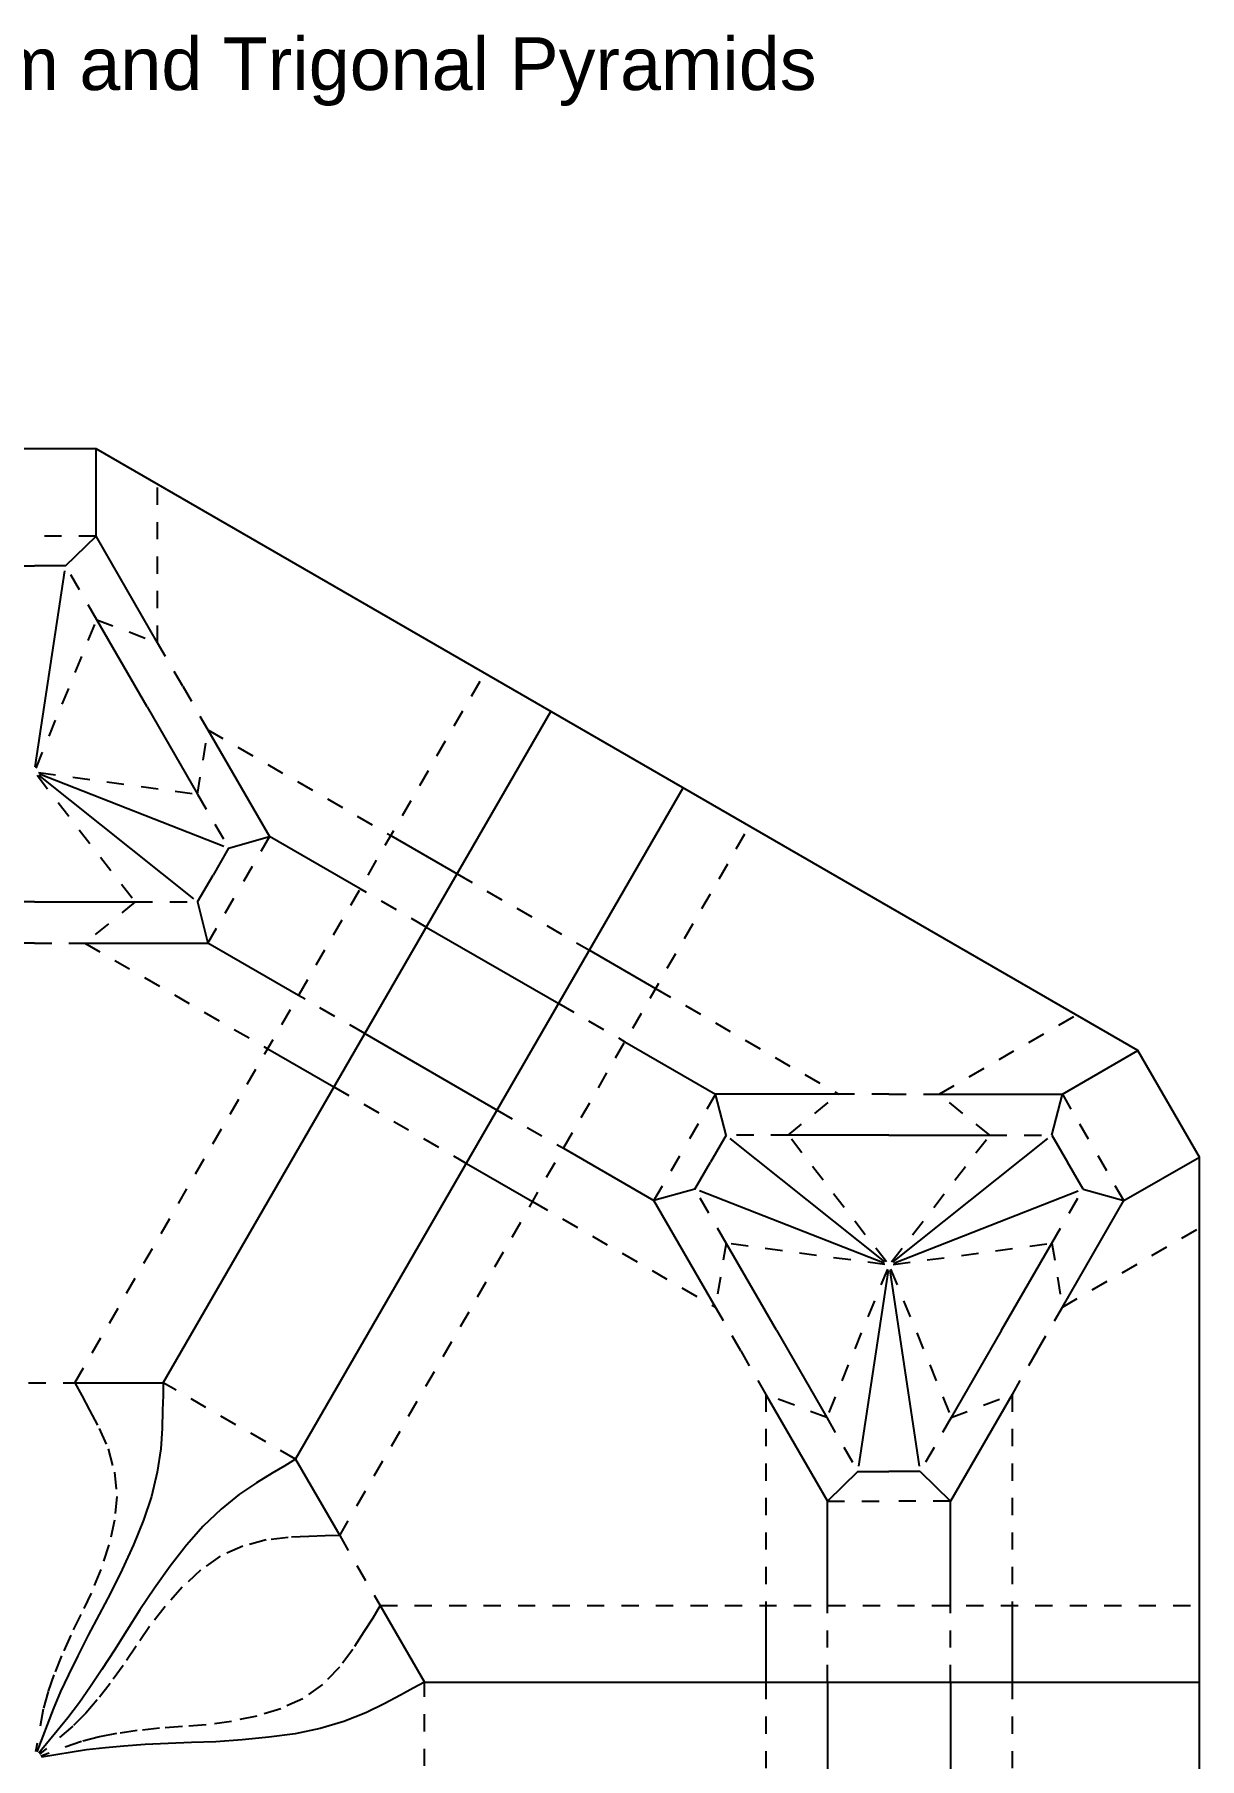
# Model space of a CAD drawing. Extents: x 11 to 201, y -288 to -9.
# Drawn here: x 106 to 201.4, y -150.1 to -9 of the extents above; entities that cross this region are included whole.
import ezdxf

# ---------------------------------------------------------------- set-up
doc = ezdxf.new("R2010")
doc.units = 0
for name, pattern in [('AI-LINETYPE-1', [2.822222, 1.411111, -1.411111]), ('AI-LINETYPE-2', [2.822222, 1.411111, -1.411111]), ('AI-LINETYPE-20', [2.822222, 1.411111, -1.411111]), ('AI-LINETYPE-21', [2.822222, 1.411111, -1.411111]), ('AI-LINETYPE-22', [2.822222, 1.411111, -1.411111]), ('AI-LINETYPE-25', [2.822222, 1.411111, -1.411111]), ('AI-LINETYPE-258', [2.822222, 1.411111, -1.411111]), ('AI-LINETYPE-259', [2.822222, 1.411111, -1.411111]), ('AI-LINETYPE-26', [2.822222, 1.411111, -1.411111]), ('AI-LINETYPE-260', [2.822222, 1.411111, -1.411111]), ('AI-LINETYPE-261', [2.822222, 1.411111, -1.411111]), ('AI-LINETYPE-262', [2.822222, 1.411111, -1.411111]), ('AI-LINETYPE-263', [2.822222, 1.411111, -1.411111]), ('AI-LINETYPE-264', [2.822222, 1.411111, -1.411111]), ('AI-LINETYPE-265', [2.822222, 1.411111, -1.411111]), ('AI-LINETYPE-266', [2.822222, 1.411111, -1.411111]), ('AI-LINETYPE-267', [2.822222, 1.411111, -1.411111]), ('AI-LINETYPE-268', [2.822222, 1.411111, -1.411111]), ('AI-LINETYPE-269', [2.822222, 1.411111, -1.411111]), ('AI-LINETYPE-270', [2.822222, 1.411111, -1.411111]), ('AI-LINETYPE-271', [2.822222, 1.411111, -1.411111]), ('AI-LINETYPE-272', [2.822222, 1.411111, -1.411111]), ('AI-LINETYPE-273', [2.822222, 1.411111, -1.411111]), ('AI-LINETYPE-274', [2.822222, 1.411111, -1.411111]), ('AI-LINETYPE-275', [2.822222, 1.411111, -1.411111]), ('AI-LINETYPE-276', [2.822222, 1.411111, -1.411111]), ('AI-LINETYPE-277', [2.822222, 1.411111, -1.411111]), ('AI-LINETYPE-278', [2.822222, 1.411111, -1.411111]), ('AI-LINETYPE-279', [2.822222, 1.411111, -1.411111]), ('AI-LINETYPE-280', [2.822222, 1.411111, -1.411111]), ('AI-LINETYPE-281', [2.822222, 1.411111, -1.411111]), ('AI-LINETYPE-282', [2.822222, 1.411111, -1.411111]), ('AI-LINETYPE-283', [2.822222, 1.411111, -1.411111]), ('AI-LINETYPE-284', [2.822222, 1.411111, -1.411111]), ('AI-LINETYPE-285', [2.822222, 1.411111, -1.411111]), ('AI-LINETYPE-286', [2.822222, 1.411111, -1.411111]), ('AI-LINETYPE-287', [2.822222, 1.411111, -1.411111]), ('AI-LINETYPE-288', [2.822222, 1.411111, -1.411111]), ('AI-LINETYPE-289', [2.822222, 1.411111, -1.411111]), ('AI-LINETYPE-290', [2.822222, 1.411111, -1.411111]), ('AI-LINETYPE-291', [2.822222, 1.411111, -1.411111]), ('AI-LINETYPE-292', [2.822222, 1.411111, -1.411111]), ('AI-LINETYPE-293', [2.822222, 1.411111, -1.411111]), ('AI-LINETYPE-294', [2.822222, 1.411111, -1.411111]), ('AI-LINETYPE-295', [2.822222, 1.411111, -1.411111]), ('AI-LINETYPE-296', [2.822222, 1.411111, -1.411111]), ('AI-LINETYPE-297', [2.822222, 1.411111, -1.411111]), ('AI-LINETYPE-298', [2.822222, 1.411111, -1.411111]), ('AI-LINETYPE-299', [2.822222, 1.411111, -1.411111]), ('AI-LINETYPE-3', [2.822222, 1.411111, -1.411111]), ('AI-LINETYPE-30', [2.822222, 1.411111, -1.411111]), ('AI-LINETYPE-300', [2.822222, 1.411111, -1.411111]), ('AI-LINETYPE-301', [2.822222, 1.411111, -1.411111]), ('AI-LINETYPE-302', [2.822222, 1.411111, -1.411111]), ('AI-LINETYPE-303', [2.822222, 1.411111, -1.411111]), ('AI-LINETYPE-304', [2.822222, 1.411111, -1.411111]), ('AI-LINETYPE-305', [2.822222, 1.411111, -1.411111]), ('AI-LINETYPE-306', [2.822222, 1.411111, -1.411111]), ('AI-LINETYPE-307', [2.822222, 1.411111, -1.411111]), ('AI-LINETYPE-308', [2.822222, 1.411111, -1.411111]), ('AI-LINETYPE-309', [2.822222, 1.411111, -1.411111]), ('AI-LINETYPE-310', [2.822222, 1.411111, -1.411111]), ('AI-LINETYPE-311', [2.822222, 1.411111, -1.411111]), ('AI-LINETYPE-312', [2.822222, 1.411111, -1.411111]), ('AI-LINETYPE-313', [2.822222, 1.411111, -1.411111]), ('AI-LINETYPE-314', [2.822222, 1.411111, -1.411111]), ('AI-LINETYPE-315', [2.822222, 1.411111, -1.411111]), ('AI-LINETYPE-316', [2.822222, 1.411111, -1.411111]), ('AI-LINETYPE-317', [2.822222, 1.411111, -1.411111]), ('AI-LINETYPE-318', [2.822222, 1.411111, -1.411111]), ('AI-LINETYPE-319', [2.822222, 1.411111, -1.411111]), ('AI-LINETYPE-320', [2.822222, 1.411111, -1.411111]), ('AI-LINETYPE-321', [2.822222, 1.411111, -1.411111]), ('AI-LINETYPE-322', [2.822222, 1.411111, -1.411111]), ('AI-LINETYPE-323', [2.822222, 1.411111, -1.411111]), ('AI-LINETYPE-324', [2.822222, 1.411111, -1.411111]), ('AI-LINETYPE-325', [2.822222, 1.411111, -1.411111]), ('AI-LINETYPE-326', [2.822222, 1.411111, -1.411111]), ('AI-LINETYPE-327', [2.822222, 1.411111, -1.411111]), ('AI-LINETYPE-330', [2.822222, 1.411111, -1.411111]), ('AI-LINETYPE-331', [2.822222, 1.411111, -1.411111]), ('AI-LINETYPE-332', [2.822222, 1.411111, -1.411111]), ('AI-LINETYPE-334', [2.822222, 1.411111, -1.411111]), ('AI-LINETYPE-336', [2.822222, 1.411111, -1.411111]), ('AI-LINETYPE-337', [2.822222, 1.411111, -1.411111]), ('AI-LINETYPE-338', [2.822222, 1.411111, -1.411111]), ('AI-LINETYPE-35', [2.822222, 1.411111, -1.411111]), ('AI-LINETYPE-66', [2.822222, 1.411111, -1.411111]), ('AI-LINETYPE-67', [2.822222, 1.411111, -1.411111]), ('AI-LINETYPE-68', [2.822222, 1.411111, -1.411111]), ('AI-LINETYPE-69', [2.822222, 1.411111, -1.411111]), ('AI-LINETYPE-70', [2.822222, 1.411111, -1.411111]), ('AI-LINETYPE-71', [2.822222, 1.411111, -1.411111]), ('AI-LINETYPE-72', [2.822222, 1.411111, -1.411111]), ('AI-LINETYPE-73', [2.822222, 1.411111, -1.411111]), ('AI-LINETYPE-75', [2.822222, 1.411111, -1.411111]), ('AI-LINETYPE-77', [2.822222, 1.411111, -1.411111]), ('AI-LINETYPE-78', [2.822222, 1.411111, -1.411111]), ('AI-LINETYPE-79', [2.822222, 1.411111, -1.411111]), ('AI-LINETYPE-80', [2.822222, 1.411111, -1.411111])]:
    doc.linetypes.add(name, pattern=pattern)
for name, color, linetype in [('CUTLINE', 7, 'CONTINUOUS'), ('MOUNTAINLINE', 7, 'CONTINUOUS'), ('TEXT', 7, 'CONTINUOUS'), ('VALLEYLINE', 7, 'CONTINUOUS')]:
    doc.layers.add(name, color=color, linetype=linetype)

# ---------------------------------------------------------------- blocks, each defined once
blk = doc.blocks.new('BLOCK_2')
at = {"layer": 'VALLEYLINE', "color": 250, "linetype": 'AI-LINETYPE-1'}
blk.add_lwpolyline([(134.33, -137.61), (133.72, -138.63), (133, -139.77), (132.09, -141.19), (131.01, -142.66), (129.62, -144.06), (127.99, -145.24), (126.2, -146.06), (124.23, -146.66), (122.16, -147.09), (120.09, -147.37), (118.15, -147.52), (116.28, -147.65), (114.44, -147.84), (112.76, -148.09), (111.35, -148.35), (109.89, -148.73), (106.55, -149.94)], dxfattribs=at)
blk = doc.blocks.new('BLOCK_3')
at = {"layer": 'VALLEYLINE', "color": 250, "linetype": 'AI-LINETYPE-2'}
blk.add_lwpolyline([(131.02, -131.88), (129.84, -131.91), (128.49, -131.95), (126.8, -132.03), (124.99, -132.24), (123.08, -132.74), (121.25, -133.56), (119.64, -134.7), (118.14, -136.11), (116.73, -137.69), (115.46, -139.33), (114.35, -140.94), (113.31, -142.5), (112.22, -143.99), (111.17, -145.33), (110.24, -146.42), (109.17, -147.49), (106.46, -149.78)], dxfattribs=at)
blk = doc.blocks.new('BLOCK_4')
at = {"layer": 'VALLEYLINE', "color": 250, "linetype": 'AI-LINETYPE-3'}
blk.add_lwpolyline([(109.35, -119.37), (109.92, -120.41), (110.55, -121.6), (111.33, -123.1), (112.06, -124.77), (112.58, -126.68), (112.79, -128.67), (112.6, -130.63), (112.13, -132.64), (111.46, -134.65), (110.68, -136.58), (109.84, -138.33), (109.01, -140.02), (108.26, -141.71), (107.63, -143.28), (107.15, -144.64), (106.76, -146.1), (106.13, -149.59)], dxfattribs=at)
blk = doc.blocks.new('BLOCK_156')
at = {"layer": 'VALLEYLINE', "color": 250, "linetype": 'AI-LINETYPE-260'}
blk.add_lwpolyline([(186.05, -143.87), (186.05, -143.87)], dxfattribs=at)
at = {"layer": 'VALLEYLINE', "color": 250, "linetype": 'AI-LINETYPE-261'}
blk.add_lwpolyline([(186.05, -143.87), (186.05, -143.87)], dxfattribs=at)
at = {"layer": 'VALLEYLINE', "color": 250, "linetype": 'AI-LINETYPE-259'}
blk.add_lwpolyline([(186.05, -156.39), (186.05, -156.39)], dxfattribs=at)
at = {"layer": 'VALLEYLINE', "color": 250, "linetype": 'AI-LINETYPE-258'}
blk.add_lwpolyline([(186.05, -162.64), (186.05, -179.93)], dxfattribs=at)
blk = doc.blocks.new('BLOCK_157')
at = {"layer": 'VALLEYLINE', "color": 250, "linetype": 'AI-LINETYPE-263'}
blk.add_lwpolyline([(165.9, -143.87), (165.9, -156.38)], dxfattribs=at)
at = {"layer": 'VALLEYLINE', "color": 250, "linetype": 'AI-LINETYPE-264'}
blk.add_lwpolyline([(165.9, -143.87), (165.9, -143.87)], dxfattribs=at)
at = {"layer": 'VALLEYLINE', "color": 250, "linetype": 'AI-LINETYPE-262'}
blk.add_lwpolyline([(165.9, -162.64), (165.9, -179.93)], dxfattribs=at)
blk = doc.blocks.new('BLOCK_158')
at = {"layer": 'VALLEYLINE', "color": 250, "linetype": 'AI-LINETYPE-266'}
blk.add_lwpolyline([(176.31, -109.7), (188.99, -107.98)], dxfattribs=at)
blk = doc.blocks.new('BLOCK_159')
at = {"layer": 'VALLEYLINE', "color": 250, "linetype": 'AI-LINETYPE-267'}
blk.add_lwpolyline([(189.32, -107.93), (191.87, -103.52)], dxfattribs=at)
blk = doc.blocks.new('BLOCK_160')
at = {"layer": 'VALLEYLINE', "color": 250, "linetype": 'AI-LINETYPE-268'}
blk.add_lwpolyline([(176.11, -110.06), (180.95, -121.9)], dxfattribs=at)
blk = doc.blocks.new('BLOCK_161')
at = {"layer": 'VALLEYLINE', "color": 250, "linetype": 'AI-LINETYPE-269'}
blk.add_lwpolyline([(181.07, -122.21), (178.53, -126.63)], dxfattribs=at)
blk = doc.blocks.new('BLOCK_162')
at = {"layer": 'VALLEYLINE', "color": 250, "linetype": 'AI-LINETYPE-270'}
blk.add_lwpolyline([(189.32, -107.93), (190.17, -113.18)], dxfattribs=at)
blk = doc.blocks.new('BLOCK_163')
at = {"layer": 'VALLEYLINE', "color": 250, "linetype": 'AI-LINETYPE-271'}
blk.add_lwpolyline([(188.11, -116.75), (190.17, -113.18)], dxfattribs=at)
blk = doc.blocks.new('BLOCK_164')
at = {"layer": 'VALLEYLINE', "color": 250, "linetype": 'AI-LINETYPE-272'}
blk.add_lwpolyline([(195.21, -104.46), (192.69, -100.1)], dxfattribs=at)
blk = doc.blocks.new('BLOCK_165')
at = {"layer": 'VALLEYLINE', "color": 250, "linetype": 'AI-LINETYPE-273'}
blk.add_lwpolyline([(181.07, -122.21), (186.05, -120.33)], dxfattribs=at)
blk = doc.blocks.new('BLOCK_166')
at = {"layer": 'VALLEYLINE', "color": 250, "linetype": 'AI-LINETYPE-274'}
blk.add_lwpolyline([(188.11, -116.75), (186.05, -120.33)], dxfattribs=at)
blk = doc.blocks.new('BLOCK_167')
at = {"layer": 'VALLEYLINE', "color": 250, "linetype": 'AI-LINETYPE-275'}
blk.add_lwpolyline([(181.01, -129.05), (175.98, -129.05)], dxfattribs=at)
blk = doc.blocks.new('BLOCK_168')
at = {"layer": 'VALLEYLINE', "color": 250, "linetype": 'AI-LINETYPE-276'}
blk.add_lwpolyline([(190.17, -113.18), (201.28, -106.77)], dxfattribs=at)
blk = doc.blocks.new('BLOCK_169')
at = {"layer": 'VALLEYLINE', "color": 250, "linetype": 'AI-LINETYPE-279'}
blk.add_lwpolyline([(186.05, -120.33), (186.05, -120.33)], dxfattribs=at)
at = {"layer": 'VALLEYLINE', "color": 250, "linetype": 'AI-LINETYPE-278'}
blk.add_lwpolyline([(186.05, -137.61), (186.05, -137.61)], dxfattribs=at)
at = {"layer": 'VALLEYLINE', "color": 250, "linetype": 'AI-LINETYPE-277'}
blk.add_lwpolyline([(186.05, -143.87), (186.05, -143.87)], dxfattribs=at)
blk = doc.blocks.new('BLOCK_170')
at = {"layer": 'VALLEYLINE', "color": 250, "linetype": 'AI-LINETYPE-280'}
blk.add_lwpolyline([(175.85, -110.06), (171.01, -121.9)], dxfattribs=at)
blk = doc.blocks.new('BLOCK_171')
at = {"layer": 'VALLEYLINE', "color": 250, "linetype": 'AI-LINETYPE-281'}
blk.add_lwpolyline([(170.88, -122.21), (173.43, -126.63)], dxfattribs=at)
blk = doc.blocks.new('BLOCK_172')
at = {"layer": 'VALLEYLINE', "color": 250, "linetype": 'AI-LINETYPE-282'}
blk.add_lwpolyline([(175.64, -109.7), (162.97, -107.98)], dxfattribs=at)
blk = doc.blocks.new('BLOCK_173')
at = {"layer": 'VALLEYLINE', "color": 250, "linetype": 'AI-LINETYPE-283'}
blk.add_lwpolyline([(162.64, -107.93), (160.09, -103.52)], dxfattribs=at)
blk = doc.blocks.new('BLOCK_174')
at = {"layer": 'VALLEYLINE', "color": 250, "linetype": 'AI-LINETYPE-284'}
blk.add_lwpolyline([(170.88, -122.21), (165.9, -120.33)], dxfattribs=at)
blk = doc.blocks.new('BLOCK_175')
at = {"layer": 'VALLEYLINE', "color": 250, "linetype": 'AI-LINETYPE-285'}
blk.add_lwpolyline([(163.84, -116.75), (165.9, -120.33)], dxfattribs=at)
blk = doc.blocks.new('BLOCK_176')
at = {"layer": 'VALLEYLINE', "color": 250, "linetype": 'AI-LINETYPE-286'}
blk.add_lwpolyline([(170.94, -129.05), (175.98, -129.05)], dxfattribs=at)
blk = doc.blocks.new('BLOCK_177')
at = {"layer": 'VALLEYLINE', "color": 250, "linetype": 'AI-LINETYPE-287'}
blk.add_lwpolyline([(162.64, -107.93), (161.78, -113.18)], dxfattribs=at)
blk = doc.blocks.new('BLOCK_178')
at = {"layer": 'VALLEYLINE', "color": 250, "linetype": 'AI-LINETYPE-288'}
blk.add_lwpolyline([(163.84, -116.75), (161.78, -113.18)], dxfattribs=at)
blk = doc.blocks.new('BLOCK_179')
at = {"layer": 'VALLEYLINE', "color": 250, "linetype": 'AI-LINETYPE-289'}
blk.add_lwpolyline([(156.74, -104.46), (159.26, -100.1)], dxfattribs=at)
blk = doc.blocks.new('BLOCK_180')
at = {"layer": 'VALLEYLINE', "color": 250, "linetype": 'AI-LINETYPE-292'}
blk.add_lwpolyline([(165.9, -120.33), (165.9, -120.33)], dxfattribs=at)
at = {"layer": 'VALLEYLINE', "color": 250, "linetype": 'AI-LINETYPE-291'}
blk.add_lwpolyline([(165.9, -137.61), (165.9, -137.61)], dxfattribs=at)
at = {"layer": 'VALLEYLINE', "color": 250, "linetype": 'AI-LINETYPE-290'}
blk.add_lwpolyline([(165.9, -143.87), (165.9, -143.87)], dxfattribs=at)
blk = doc.blocks.new('BLOCK_181')
at = {"layer": 'VALLEYLINE', "color": 250, "linetype": 'AI-LINETYPE-293'}
blk.add_lwpolyline([(175.77, -109.48), (167.94, -99.37)], dxfattribs=at)
blk = doc.blocks.new('BLOCK_182')
at = {"layer": 'VALLEYLINE', "color": 250, "linetype": 'AI-LINETYPE-294'}
blk.add_lwpolyline([(167.73, -99.1), (162.64, -99.1)], dxfattribs=at)
blk = doc.blocks.new('BLOCK_183')
at = {"layer": 'VALLEYLINE', "color": 250, "linetype": 'AI-LINETYPE-295'}
blk.add_lwpolyline([(176.18, -109.48), (184.02, -99.37)], dxfattribs=at)
blk = doc.blocks.new('BLOCK_184')
at = {"layer": 'VALLEYLINE', "color": 250, "linetype": 'AI-LINETYPE-296'}
blk.add_lwpolyline([(184.22, -99.1), (189.32, -99.1)], dxfattribs=at)
blk = doc.blocks.new('BLOCK_185')
at = {"layer": 'VALLEYLINE', "color": 250, "linetype": 'AI-LINETYPE-297'}
blk.add_lwpolyline([(167.73, -99.1), (171.85, -95.74)], dxfattribs=at)
blk = doc.blocks.new('BLOCK_186')
at = {"layer": 'VALLEYLINE', "color": 250, "linetype": 'AI-LINETYPE-298'}
blk.add_lwpolyline([(175.98, -95.74), (171.85, -95.74)], dxfattribs=at)
blk = doc.blocks.new('BLOCK_187')
at = {"layer": 'VALLEYLINE', "color": 250, "linetype": 'AI-LINETYPE-299'}
blk.add_lwpolyline([(161.78, -95.74), (159.26, -100.1)], dxfattribs=at)
blk = doc.blocks.new('BLOCK_188')
at = {"layer": 'VALLEYLINE', "color": 250, "linetype": 'AI-LINETYPE-300'}
blk.add_lwpolyline([(184.22, -99.1), (180.1, -95.74)], dxfattribs=at)
blk = doc.blocks.new('BLOCK_189')
at = {"layer": 'VALLEYLINE', "color": 250, "linetype": 'AI-LINETYPE-301'}
blk.add_lwpolyline([(175.98, -95.74), (180.1, -95.74)], dxfattribs=at)
blk = doc.blocks.new('BLOCK_190')
at = {"layer": 'VALLEYLINE', "color": 250, "linetype": 'AI-LINETYPE-302'}
blk.add_lwpolyline([(190.17, -95.74), (192.69, -100.1)], dxfattribs=at)
blk = doc.blocks.new('BLOCK_191')
at = {"layer": 'VALLEYLINE', "color": 250, "linetype": 'AI-LINETYPE-303'}
blk.add_lwpolyline([(180.1, -95.74), (191.32, -89.26)], dxfattribs=at)
blk = doc.blocks.new('BLOCK_192')
at = {"layer": 'VALLEYLINE', "color": 250, "linetype": 'AI-LINETYPE-306'}
blk.add_lwpolyline([(140.63, -77.71), (140.63, -77.71)], dxfattribs=at)
at = {"layer": 'VALLEYLINE', "color": 250, "linetype": 'AI-LINETYPE-307'}
blk.add_lwpolyline([(140.63, -77.71), (140.63, -77.71)], dxfattribs=at)
at = {"layer": 'VALLEYLINE', "color": 250, "linetype": 'AI-LINETYPE-305'}
blk.add_lwpolyline([(151.46, -83.96), (151.46, -83.96)], dxfattribs=at)
at = {"layer": 'VALLEYLINE', "color": 250, "linetype": 'AI-LINETYPE-304'}
blk.add_lwpolyline([(156.88, -87.09), (171.85, -95.74)], dxfattribs=at)
blk = doc.blocks.new('BLOCK_193')
at = {"layer": 'VALLEYLINE', "color": 250, "linetype": 'AI-LINETYPE-309'}
blk.add_lwpolyline([(130.55, -95.15), (141.39, -101.41)], dxfattribs=at)
at = {"layer": 'VALLEYLINE', "color": 250, "linetype": 'AI-LINETYPE-310'}
blk.add_lwpolyline([(130.55, -95.15), (130.55, -95.15)], dxfattribs=at)
at = {"layer": 'VALLEYLINE', "color": 250, "linetype": 'AI-LINETYPE-308'}
blk.add_lwpolyline([(146.81, -104.54), (161.78, -113.18)], dxfattribs=at)
blk = doc.blocks.new('BLOCK_194')
at = {"layer": 'VALLEYLINE', "color": 250, "linetype": 'AI-LINETYPE-312'}
blk.add_lwpolyline([(106.17, -69.06), (111.01, -57.22)], dxfattribs=at)
blk = doc.blocks.new('BLOCK_195')
at = {"layer": 'VALLEYLINE', "color": 250, "linetype": 'AI-LINETYPE-313'}
blk.add_lwpolyline([(111.14, -56.91), (108.59, -52.49)], dxfattribs=at)
blk = doc.blocks.new('BLOCK_196')
at = {"layer": 'VALLEYLINE', "color": 250, "linetype": 'AI-LINETYPE-314'}
blk.add_lwpolyline([(106.37, -69.41), (119.05, -71.14)], dxfattribs=at)
blk = doc.blocks.new('BLOCK_197')
at = {"layer": 'VALLEYLINE', "color": 250, "linetype": 'AI-LINETYPE-315'}
blk.add_lwpolyline([(119.38, -71.19), (121.93, -75.6)], dxfattribs=at)
blk = doc.blocks.new('BLOCK_198')
at = {"layer": 'VALLEYLINE', "color": 250, "linetype": 'AI-LINETYPE-316'}
blk.add_lwpolyline([(111.14, -56.91), (116.11, -58.79)], dxfattribs=at)
blk = doc.blocks.new('BLOCK_199')
at = {"layer": 'VALLEYLINE', "color": 250, "linetype": 'AI-LINETYPE-317'}
blk.add_lwpolyline([(118.17, -62.36), (116.11, -58.79)], dxfattribs=at)
blk = doc.blocks.new('BLOCK_200')
at = {"layer": 'VALLEYLINE', "color": 250, "linetype": 'AI-LINETYPE-318'}
blk.add_lwpolyline([(111.08, -50.07), (106.04, -50.07)], dxfattribs=at)
blk = doc.blocks.new('BLOCK_201')
at = {"layer": 'VALLEYLINE', "color": 250, "linetype": 'AI-LINETYPE-319'}
blk.add_lwpolyline([(119.38, -71.19), (120.24, -65.93)], dxfattribs=at)
blk = doc.blocks.new('BLOCK_202')
at = {"layer": 'VALLEYLINE', "color": 250, "linetype": 'AI-LINETYPE-320'}
blk.add_lwpolyline([(118.17, -62.36), (120.24, -65.93)], dxfattribs=at)
blk = doc.blocks.new('BLOCK_203')
at = {"layer": 'VALLEYLINE', "color": 250, "linetype": 'AI-LINETYPE-321'}
blk.add_lwpolyline([(125.27, -74.66), (122.75, -79.02)], dxfattribs=at)
blk = doc.blocks.new('BLOCK_204')
at = {"layer": 'VALLEYLINE', "color": 250, "linetype": 'AI-LINETYPE-322'}
blk.add_lwpolyline([(116.11, -58.79), (116.11, -45.96)], dxfattribs=at)
blk = doc.blocks.new('BLOCK_205')
at = {"layer": 'VALLEYLINE', "color": 250, "linetype": 'AI-LINETYPE-325'}
blk.add_lwpolyline([(120.24, -65.93), (120.24, -65.93)], dxfattribs=at)
at = {"layer": 'VALLEYLINE', "color": 250, "linetype": 'AI-LINETYPE-324'}
blk.add_lwpolyline([(135.21, -74.58), (135.21, -74.58)], dxfattribs=at)
at = {"layer": 'VALLEYLINE', "color": 250, "linetype": 'AI-LINETYPE-323'}
blk.add_lwpolyline([(140.63, -77.71), (140.63, -77.71)], dxfattribs=at)
blk = doc.blocks.new('BLOCK_206')
at = {"layer": 'VALLEYLINE', "color": 250, "linetype": 'AI-LINETYPE-326'}
blk.add_lwpolyline([(106.25, -69.64), (114.08, -79.75)], dxfattribs=at)
blk = doc.blocks.new('BLOCK_207')
at = {"layer": 'VALLEYLINE', "color": 250, "linetype": 'AI-LINETYPE-327'}
blk.add_lwpolyline([(114.29, -80.01), (119.38, -80.01)], dxfattribs=at)
blk = doc.blocks.new('BLOCK_210')
at = {"layer": 'VALLEYLINE', "color": 250, "linetype": 'AI-LINETYPE-330'}
blk.add_lwpolyline([(114.29, -80.01), (110.16, -83.38)], dxfattribs=at)
blk = doc.blocks.new('BLOCK_211')
at = {"layer": 'VALLEYLINE', "color": 250, "linetype": 'AI-LINETYPE-331'}
blk.add_lwpolyline([(106.04, -83.38), (110.16, -83.38)], dxfattribs=at)
blk = doc.blocks.new('BLOCK_212')
at = {"layer": 'VALLEYLINE', "color": 250, "linetype": 'AI-LINETYPE-332'}
blk.add_lwpolyline([(120.24, -83.38), (122.75, -79.02)], dxfattribs=at)
blk = doc.blocks.new('BLOCK_214')
at = {"layer": 'VALLEYLINE', "color": 250, "linetype": 'AI-LINETYPE-334'}
blk.add_lwpolyline([(106.04, -83.38), (101.92, -83.38)], dxfattribs=at)
blk = doc.blocks.new('BLOCK_216')
at = {"layer": 'VALLEYLINE', "color": 250, "linetype": 'AI-LINETYPE-338'}
blk.add_lwpolyline([(110.16, -83.38), (110.16, -83.38)], dxfattribs=at)
at = {"layer": 'VALLEYLINE', "color": 250, "linetype": 'AI-LINETYPE-337'}
blk.add_lwpolyline([(125.13, -92.03), (125.13, -92.03)], dxfattribs=at)
at = {"layer": 'VALLEYLINE', "color": 250, "linetype": 'AI-LINETYPE-336'}
blk.add_lwpolyline([(130.55, -95.15), (130.55, -95.15)], dxfattribs=at)
blk = doc.blocks.new('BLOCK_230')
at = {"layer": 'MOUNTAINLINE', "color": 250}
blk.add_lwpolyline([(137.95, -143.87), (137.04, -144.38), (135.99, -144.95), (134.67, -145.66), (133.16, -146.4), (131.37, -147.09), (129.41, -147.68), (127.38, -148.1), (125.23, -148.39), (123.03, -148.61), (120.89, -148.75), (118.9, -148.82), (116.99, -148.89), (115.1, -148.98), (113.35, -149.11), (111.86, -149.24), (110.29, -149.43), (106.6, -150.03)], dxfattribs=at)
blk = doc.blocks.new('BLOCK_232')
at = {"layer": 'MOUNTAINLINE', "color": 250}
blk.add_lwpolyline([(116.57, -119.37), (116.56, -120.41), (116.53, -121.6), (116.49, -123.1), (116.37, -124.77), (116.08, -126.68), (115.61, -128.67), (114.95, -130.63), (114.13, -132.64), (113.22, -134.65), (112.27, -136.58), (111.34, -138.33), (110.44, -140.02), (109.58, -141.71), (108.81, -143.28), (108.18, -144.64), (107.56, -146.1), (106.24, -149.59)], dxfattribs=at)
blk = doc.blocks.new('BLOCK_233')
at = {"layer": 'MOUNTAINLINE', "color": 250}
blk.add_lwpolyline([(127.41, -125.62), (127.41, -125.62), (126.52, -126.16), (125.5, -126.78), (124.22, -127.57), (122.83, -128.5), (121.33, -129.71), (119.84, -131.11), (118.47, -132.67), (117.14, -134.38), (115.85, -136.17), (114.66, -137.96), (113.6, -139.64), (112.59, -141.26), (111.56, -142.85), (110.58, -144.31), (109.72, -145.53), (108.77, -146.79), (106.4, -149.69)], dxfattribs=at)
blk = doc.blocks.new('BLOCK_364')
at = {"layer": 'MOUNTAINLINE', "color": 250}
for points in [[(181.01, -143.87), (181.01, -156.39)], [(181.01, -143.87), (181.01, -143.87)], [(181.01, -156.39), (181.01, -156.39)], [(181.01, -162.64), (181.01, -171.21)]]:
    blk.add_lwpolyline(points, dxfattribs=at)
blk = doc.blocks.new('BLOCK_365')
at = {"layer": 'MOUNTAINLINE', "color": 250}
for points in [[(170.94, -143.87), (170.94, -143.87)], [(170.94, -143.87), (170.94, -143.87)], [(170.94, -156.38), (170.94, -156.38)], [(170.94, -162.64), (170.94, -171.21)]]:
    blk.add_lwpolyline(points, dxfattribs=at)
blk = doc.blocks.new('BLOCK_386')
at = {"layer": 'MOUNTAINLINE', "color": 250}
blk.add_lwpolyline([(176.38, -109.59), (191.47, -103.67)], dxfattribs=at)
blk = doc.blocks.new('BLOCK_387')
at = {"layer": 'MOUNTAINLINE', "color": 250}
blk.add_lwpolyline([(176.04, -110.17), (178.46, -126.2)], dxfattribs=at)
blk = doc.blocks.new('BLOCK_388')
at = {"layer": 'MOUNTAINLINE', "color": 250}
blk.add_lwpolyline([(191.87, -103.52), (195.21, -104.46)], dxfattribs=at)
blk = doc.blocks.new('BLOCK_389')
at = {"layer": 'MOUNTAINLINE', "color": 250}
blk.add_lwpolyline([(178.53, -126.63), (181.01, -129.05)], dxfattribs=at)
blk = doc.blocks.new('BLOCK_390')
at = {"layer": 'MOUNTAINLINE', "color": 250}
blk.add_lwpolyline([(195.21, -104.46), (201.4, -100.89)], dxfattribs=at)
blk = doc.blocks.new('BLOCK_391')
at = {"layer": 'MOUNTAINLINE', "color": 250}
blk.add_lwpolyline([(175.91, -110.17), (173.49, -126.2)], dxfattribs=at)
blk = doc.blocks.new('BLOCK_392')
at = {"layer": 'MOUNTAINLINE', "color": 250}
blk.add_lwpolyline([(175.58, -109.59), (160.48, -103.67)], dxfattribs=at)
blk = doc.blocks.new('BLOCK_393')
at = {"layer": 'MOUNTAINLINE', "color": 250}
blk.add_lwpolyline([(173.43, -126.63), (170.94, -129.05)], dxfattribs=at)
blk = doc.blocks.new('BLOCK_394')
at = {"layer": 'MOUNTAINLINE', "color": 250}
blk.add_lwpolyline([(160.09, -103.52), (156.74, -104.46)], dxfattribs=at)
blk = doc.blocks.new('BLOCK_395')
at = {"layer": 'MOUNTAINLINE', "color": 250}
blk.add_lwpolyline([(175.64, -109.48), (162.97, -99.37)], dxfattribs=at)
blk = doc.blocks.new('BLOCK_396')
at = {"layer": 'MOUNTAINLINE', "color": 250}
blk.add_lwpolyline([(176.31, -109.48), (188.99, -99.37)], dxfattribs=at)
blk = doc.blocks.new('BLOCK_397')
at = {"layer": 'MOUNTAINLINE', "color": 250}
blk.add_lwpolyline([(162.64, -99.1), (161.78, -95.74)], dxfattribs=at)
blk = doc.blocks.new('BLOCK_398')
at = {"layer": 'MOUNTAINLINE', "color": 250}
blk.add_lwpolyline([(189.32, -99.1), (190.17, -95.74)], dxfattribs=at)
blk = doc.blocks.new('BLOCK_399')
at = {"layer": 'MOUNTAINLINE', "color": 250}
blk.add_lwpolyline([(190.17, -95.74), (196.36, -92.17)], dxfattribs=at)
blk = doc.blocks.new('BLOCK_400')
at = {"layer": 'MOUNTAINLINE', "color": 250}
for points in [[(138.11, -82.07), (148.95, -88.33)], [(138.11, -82.07), (138.11, -82.07)], [(148.95, -88.33), (148.95, -88.33)], [(154.37, -91.45), (161.78, -95.74)]]:
    blk.add_lwpolyline(points, dxfattribs=at)
blk = doc.blocks.new('BLOCK_401')
at = {"layer": 'MOUNTAINLINE', "color": 250}
for points in [[(133.07, -90.79), (133.07, -90.79)], [(133.07, -90.79), (133.07, -90.79)], [(143.91, -97.05), (143.91, -97.05)], [(149.33, -100.18), (156.74, -104.46)]]:
    blk.add_lwpolyline(points, dxfattribs=at)
blk = doc.blocks.new('BLOCK_402')
at = {"layer": 'MOUNTAINLINE', "color": 250}
for points in [[(170.94, -129.05), (170.94, -129.05)], [(170.94, -137.61), (170.94, -129.05)], [(170.94, -137.61), (170.94, -137.61)], [(170.94, -137.61), (170.94, -137.61)], [(170.94, -143.87), (170.94, -143.87)]]:
    blk.add_lwpolyline(points, dxfattribs=at)
blk = doc.blocks.new('BLOCK_403')
at = {"layer": 'MOUNTAINLINE', "color": 250}
for points in [[(181.01, -129.05), (181.01, -129.05)], [(181.01, -129.05), (181.01, -129.05)], [(181.01, -137.61), (181.01, -137.61)], [(181.01, -137.61), (181.01, -137.61)], [(181.01, -143.87), (181.01, -143.87)]]:
    blk.add_lwpolyline(points, dxfattribs=at)
blk = doc.blocks.new('BLOCK_404')
at = {"layer": 'MOUNTAINLINE', "color": 250}
blk.add_lwpolyline([(166.76, -115.07), (170.88, -122.21)], dxfattribs=at)
blk = doc.blocks.new('BLOCK_405')
at = {"layer": 'MOUNTAINLINE', "color": 250}
blk.add_lwpolyline([(166.76, -115.07), (162.64, -107.93)], dxfattribs=at)
blk = doc.blocks.new('BLOCK_406')
at = {"layer": 'MOUNTAINLINE', "color": 250}
blk.add_lwpolyline([(175.98, -99.1), (167.73, -99.1)], dxfattribs=at)
blk = doc.blocks.new('BLOCK_407')
at = {"layer": 'MOUNTAINLINE', "color": 250}
blk.add_lwpolyline([(175.98, -99.1), (184.22, -99.1)], dxfattribs=at)
blk = doc.blocks.new('BLOCK_408')
at = {"layer": 'MOUNTAINLINE', "color": 250}
blk.add_lwpolyline([(185.2, -115.07), (189.32, -107.93)], dxfattribs=at)
blk = doc.blocks.new('BLOCK_409')
at = {"layer": 'MOUNTAINLINE', "color": 250}
blk.add_lwpolyline([(185.2, -115.07), (181.07, -122.21)], dxfattribs=at)
blk = doc.blocks.new('BLOCK_410')
at = {"layer": 'MOUNTAINLINE', "color": 250}
blk.add_lwpolyline([(178.53, -126.63), (175.98, -126.63)], dxfattribs=at)
blk = doc.blocks.new('BLOCK_411')
at = {"layer": 'MOUNTAINLINE', "color": 250}
blk.add_lwpolyline([(173.43, -126.63), (175.98, -126.63)], dxfattribs=at)
blk = doc.blocks.new('BLOCK_412')
at = {"layer": 'MOUNTAINLINE', "color": 250}
blk.add_lwpolyline([(160.09, -103.52), (161.36, -101.31)], dxfattribs=at)
blk = doc.blocks.new('BLOCK_413')
at = {"layer": 'MOUNTAINLINE', "color": 250}
blk.add_lwpolyline([(162.64, -99.1), (161.36, -101.31)], dxfattribs=at)
blk = doc.blocks.new('BLOCK_414')
at = {"layer": 'MOUNTAINLINE', "color": 250}
blk.add_lwpolyline([(189.32, -99.1), (190.59, -101.31)], dxfattribs=at)
blk = doc.blocks.new('BLOCK_415')
at = {"layer": 'MOUNTAINLINE', "color": 250}
blk.add_lwpolyline([(191.87, -103.52), (190.59, -101.31)], dxfattribs=at)
blk = doc.blocks.new('BLOCK_416')
at = {"layer": 'MOUNTAINLINE', "color": 250}
blk.add_lwpolyline([(190.17, -113.18), (195.21, -104.46)], dxfattribs=at)
blk = doc.blocks.new('BLOCK_417')
at = {"layer": 'MOUNTAINLINE', "color": 250}
blk.add_lwpolyline([(186.05, -120.33), (181.01, -129.05)], dxfattribs=at)
blk = doc.blocks.new('BLOCK_418')
at = {"layer": 'MOUNTAINLINE', "color": 250}
blk.add_lwpolyline([(165.9, -120.33), (170.94, -129.05)], dxfattribs=at)
blk = doc.blocks.new('BLOCK_419')
at = {"layer": 'MOUNTAINLINE', "color": 250}
blk.add_lwpolyline([(161.78, -113.18), (156.74, -104.46)], dxfattribs=at)
blk = doc.blocks.new('BLOCK_420')
at = {"layer": 'MOUNTAINLINE', "color": 250}
blk.add_lwpolyline([(180.1, -95.74), (190.17, -95.74)], dxfattribs=at)
blk = doc.blocks.new('BLOCK_421')
at = {"layer": 'MOUNTAINLINE', "color": 250}
blk.add_lwpolyline([(171.85, -95.74), (161.78, -95.74)], dxfattribs=at)
blk = doc.blocks.new('BLOCK_422')
at = {"layer": 'MOUNTAINLINE', "color": 250}
blk.add_lwpolyline([(106.1, -68.95), (108.52, -52.91)], dxfattribs=at)
blk = doc.blocks.new('BLOCK_423')
at = {"layer": 'MOUNTAINLINE', "color": 250}
blk.add_lwpolyline([(106.44, -69.52), (121.53, -75.45)], dxfattribs=at)
blk = doc.blocks.new('BLOCK_424')
at = {"layer": 'MOUNTAINLINE', "color": 250}
blk.add_lwpolyline([(108.59, -52.49), (111.08, -50.07)], dxfattribs=at)
blk = doc.blocks.new('BLOCK_425')
at = {"layer": 'MOUNTAINLINE', "color": 250}
blk.add_lwpolyline([(121.93, -75.6), (125.27, -74.66)], dxfattribs=at)
blk = doc.blocks.new('BLOCK_426')
at = {"layer": 'MOUNTAINLINE', "color": 250}
blk.add_lwpolyline([(111.08, -50.07), (111.08, -42.93)], dxfattribs=at)
blk = doc.blocks.new('BLOCK_427')
at = {"layer": 'MOUNTAINLINE', "color": 250}
blk.add_lwpolyline([(106.37, -69.64), (119.05, -79.75)], dxfattribs=at)
blk = doc.blocks.new('BLOCK_429')
at = {"layer": 'MOUNTAINLINE', "color": 250}
blk.add_lwpolyline([(119.38, -80.01), (120.24, -83.38)], dxfattribs=at)
blk = doc.blocks.new('BLOCK_438')
at = {"layer": 'MOUNTAINLINE', "color": 250}
for points in [[(120.24, -83.38), (120.24, -83.38)], [(127.65, -87.66), (120.24, -83.38)], [(127.65, -87.66), (127.65, -87.66)], [(127.65, -87.66), (127.65, -87.66)], [(133.07, -90.79), (133.07, -90.79)]]:
    blk.add_lwpolyline(points, dxfattribs=at)
blk = doc.blocks.new('BLOCK_439')
at = {"layer": 'MOUNTAINLINE', "color": 250}
for points in [[(125.27, -74.66), (125.27, -74.66)], [(125.27, -74.66), (125.27, -74.66)], [(132.69, -78.94), (132.69, -78.94)], [(132.69, -78.94), (132.69, -78.94)], [(138.11, -82.07), (138.11, -82.07)]]:
    blk.add_lwpolyline(points, dxfattribs=at)
blk = doc.blocks.new('BLOCK_440')
at = {"layer": 'MOUNTAINLINE', "color": 250}
blk.add_lwpolyline([(106.04, -80.01), (114.29, -80.01)], dxfattribs=at)
blk = doc.blocks.new('BLOCK_441')
at = {"layer": 'MOUNTAINLINE', "color": 250}
blk.add_lwpolyline([(106.04, -80.01), (97.79, -80.01)], dxfattribs=at)
blk = doc.blocks.new('BLOCK_444')
at = {"layer": 'MOUNTAINLINE', "color": 250}
blk.add_lwpolyline([(115.26, -64.05), (111.14, -56.91)], dxfattribs=at)
blk = doc.blocks.new('BLOCK_445')
at = {"layer": 'MOUNTAINLINE', "color": 250}
blk.add_lwpolyline([(115.26, -64.05), (119.38, -71.19)], dxfattribs=at)
blk = doc.blocks.new('BLOCK_446')
at = {"layer": 'MOUNTAINLINE', "color": 250}
blk.add_lwpolyline([(121.93, -75.6), (120.66, -77.81)], dxfattribs=at)
blk = doc.blocks.new('BLOCK_447')
at = {"layer": 'MOUNTAINLINE', "color": 250}
blk.add_lwpolyline([(119.38, -80.01), (120.66, -77.81)], dxfattribs=at)
blk = doc.blocks.new('BLOCK_450')
at = {"layer": 'MOUNTAINLINE', "color": 250}
blk.add_lwpolyline([(103.49, -52.49), (106.04, -52.49)], dxfattribs=at)
blk = doc.blocks.new('BLOCK_451')
at = {"layer": 'MOUNTAINLINE', "color": 250}
blk.add_lwpolyline([(108.59, -52.49), (106.04, -52.49)], dxfattribs=at)
blk = doc.blocks.new('BLOCK_452')
at = {"layer": 'MOUNTAINLINE', "color": 250}
blk.add_lwpolyline([(116.11, -58.79), (111.08, -50.07)], dxfattribs=at)
blk = doc.blocks.new('BLOCK_453')
at = {"layer": 'MOUNTAINLINE', "color": 250}
blk.add_lwpolyline([(120.24, -65.93), (125.27, -74.66)], dxfattribs=at)
blk = doc.blocks.new('BLOCK_454')
at = {"layer": 'MOUNTAINLINE', "color": 250}
blk.add_lwpolyline([(110.16, -83.38), (120.24, -83.38)], dxfattribs=at)

msp = doc.modelspace()

# ---------------------------------------------------------------- linework, layer by layer
at = {"layer": 'CUTLINE', "color": 250}
msp.add_lwpolyline([(15.72, -92.17), (10.68, -100.89), (10.68, -199.37), (15.72, -208.09), (101, -257.33), (110.89, -257.33), (196.36, -208.09), (201.4, -199.37), (201.4, -100.89), (196.36, -92.17), (111.08, -42.93), (101, -42.93), (15.72, -92.17)], dxfattribs=at)
at = {"layer": 'MOUNTAINLINE', "color": 250}
for points in [[(116.57, -119.37), (148.3, -64.42)], [(127.41, -125.62), (159.14, -70.68)], [(132.69, -78.94), (125.27, -74.66)], [(135.21, -74.58), (140.63, -77.71)], [(151.46, -83.96), (156.88, -87.09)], [(133.07, -90.79), (143.91, -97.05)], [(125.13, -92.03), (130.55, -95.15)], [(141.39, -101.41), (146.81, -104.54)], [(109.35, -119.37), (116.57, -119.37)], [(116.57, -119.37), (116.57, -119.37)], [(127.41, -125.62), (127.41, -125.62)], [(127.41, -125.62), (131.02, -131.88)], [(181.01, -137.61), (181.01, -129.05)], [(134.33, -137.61), (137.95, -143.87)], [(165.9, -137.61), (165.9, -143.87)], [(186.05, -137.61), (186.05, -143.87)], [(137.95, -143.87), (137.95, -143.87)], [(137.95, -143.87), (201.39, -143.87)], [(170.94, -143.87), (170.94, -156.38)]]:
    msp.add_lwpolyline(points, dxfattribs=at)
at = {"layer": 'VALLEYLINE', "color": 250, "linetype": 'AI-LINETYPE-75'}
msp.add_lwpolyline([(109.35, -119.37), (142.88, -61.29)], dxfattribs=at)
at = {"layer": 'VALLEYLINE', "color": 250, "linetype": 'AI-LINETYPE-78'}
msp.add_lwpolyline([(120.24, -65.93), (135.21, -74.58)], dxfattribs=at)
at = {"layer": 'VALLEYLINE', "color": 250, "linetype": 'AI-LINETYPE-66'}
msp.add_lwpolyline([(131.02, -131.88), (164.56, -73.8)], dxfattribs=at)
at = {"layer": 'VALLEYLINE', "color": 250, "linetype": 'AI-LINETYPE-79'}
msp.add_lwpolyline([(138.11, -82.07), (132.69, -78.94)], dxfattribs=at)
at = {"layer": 'VALLEYLINE', "color": 250, "linetype": 'AI-LINETYPE-311'}
msp.add_lwpolyline([(140.63, -77.71), (151.46, -83.96)], dxfattribs=at)
at = {"layer": 'VALLEYLINE', "color": 250, "linetype": 'AI-LINETYPE-77'}
msp.add_lwpolyline([(110.16, -83.38), (125.13, -92.03)], dxfattribs=at)
at = {"layer": 'VALLEYLINE', "color": 250, "linetype": 'AI-LINETYPE-80'}
msp.add_lwpolyline([(133.07, -90.79), (127.65, -87.66)], dxfattribs=at)
at = {"layer": 'VALLEYLINE', "color": 250, "linetype": 'AI-LINETYPE-73'}
msp.add_lwpolyline([(148.95, -88.33), (154.37, -91.45)], dxfattribs=at)
at = {"layer": 'VALLEYLINE', "color": 250, "linetype": 'AI-LINETYPE-68'}
msp.add_lwpolyline([(143.91, -97.05), (149.33, -100.18)], dxfattribs=at)
at = {"layer": 'VALLEYLINE', "color": 250, "linetype": 'AI-LINETYPE-35'}
msp.add_lwpolyline([(102.73, -119.37), (109.35, -119.37)], dxfattribs=at)
at = {"layer": 'VALLEYLINE', "color": 250, "linetype": 'AI-LINETYPE-22'}
msp.add_lwpolyline([(109.35, -119.37), (109.35, -119.37)], dxfattribs=at)
at = {"layer": 'VALLEYLINE', "color": 250, "linetype": 'AI-LINETYPE-25'}
msp.add_lwpolyline([(127.41, -125.62), (116.57, -119.37)], dxfattribs=at)
at = {"layer": 'VALLEYLINE', "color": 250, "linetype": 'AI-LINETYPE-69'}
msp.add_lwpolyline([(165.9, -120.33), (165.9, -137.61)], dxfattribs=at)
at = {"layer": 'VALLEYLINE', "color": 250, "linetype": 'AI-LINETYPE-70'}
msp.add_lwpolyline([(186.05, -120.33), (186.05, -137.61)], dxfattribs=at)
at = {"layer": 'VALLEYLINE', "color": 250, "linetype": 'AI-LINETYPE-21'}
msp.add_lwpolyline([(131.02, -131.88), (131.02, -131.88)], dxfattribs=at)
at = {"layer": 'VALLEYLINE', "color": 250, "linetype": 'AI-LINETYPE-30'}
msp.add_lwpolyline([(131.02, -131.88), (134.33, -137.61)], dxfattribs=at)
at = {"layer": 'VALLEYLINE', "color": 250, "linetype": 'AI-LINETYPE-20'}
msp.add_lwpolyline([(134.33, -137.61), (134.33, -137.61)], dxfattribs=at)
at = {"layer": 'VALLEYLINE', "color": 250, "linetype": 'AI-LINETYPE-67'}
msp.add_lwpolyline([(134.33, -137.61), (201.4, -137.61)], dxfattribs=at)
at = {"layer": 'VALLEYLINE', "color": 250, "linetype": 'AI-LINETYPE-72'}
msp.add_lwpolyline([(170.94, -143.87), (170.94, -137.61)], dxfattribs=at)
at = {"layer": 'VALLEYLINE', "color": 250, "linetype": 'AI-LINETYPE-71'}
msp.add_lwpolyline([(181.01, -143.87), (181.01, -137.61)], dxfattribs=at)
at = {"layer": 'VALLEYLINE', "color": 250, "linetype": 'AI-LINETYPE-26'}
msp.add_lwpolyline([(137.95, -156.38), (137.95, -143.87)], dxfattribs=at)
at = {"layer": 'VALLEYLINE', "color": 250, "linetype": 'AI-LINETYPE-265'}
msp.add_lwpolyline([(186.05, -143.87), (186.05, -156.39)], dxfattribs=at)

# ---------------------------------------------------------------- block references
at = {"layer": 'MOUNTAINLINE'}
for name in ['BLOCK_426', 'BLOCK_424', 'BLOCK_452', 'BLOCK_450', 'BLOCK_451', 'BLOCK_422', 'BLOCK_444', 'BLOCK_445', 'BLOCK_453', 'BLOCK_427', 'BLOCK_423', 'BLOCK_425', 'BLOCK_439', 'BLOCK_446', 'BLOCK_447', 'BLOCK_441', 'BLOCK_440', 'BLOCK_429', 'BLOCK_400', 'BLOCK_454', 'BLOCK_438', 'BLOCK_401', 'BLOCK_399', 'BLOCK_397', 'BLOCK_421', 'BLOCK_420', 'BLOCK_398', 'BLOCK_413', 'BLOCK_395', 'BLOCK_406', 'BLOCK_407', 'BLOCK_396', 'BLOCK_414', 'BLOCK_412', 'BLOCK_415', 'BLOCK_390', 'BLOCK_394', 'BLOCK_392', 'BLOCK_386', 'BLOCK_388', 'BLOCK_419', 'BLOCK_416', 'BLOCK_405', 'BLOCK_408', 'BLOCK_391', 'BLOCK_387', 'BLOCK_404', 'BLOCK_409', 'BLOCK_232', 'BLOCK_418', 'BLOCK_417', 'BLOCK_233', 'BLOCK_393', 'BLOCK_411', 'BLOCK_410', 'BLOCK_389', 'BLOCK_402', 'BLOCK_403', 'BLOCK_230', 'BLOCK_365', 'BLOCK_364']:
    msp.add_blockref(name, (0, 0), dxfattribs=at)
at = {"layer": 'VALLEYLINE'}
for name in ['BLOCK_204', 'BLOCK_200', 'BLOCK_195', 'BLOCK_194', 'BLOCK_198', 'BLOCK_199', 'BLOCK_202', 'BLOCK_201', 'BLOCK_205', 'BLOCK_206', 'BLOCK_196', 'BLOCK_197', 'BLOCK_203', 'BLOCK_212', 'BLOCK_192', 'BLOCK_210', 'BLOCK_207', 'BLOCK_214', 'BLOCK_211', 'BLOCK_216', 'BLOCK_191', 'BLOCK_193', 'BLOCK_187', 'BLOCK_185', 'BLOCK_186', 'BLOCK_189', 'BLOCK_188', 'BLOCK_190', 'BLOCK_179', 'BLOCK_182', 'BLOCK_181', 'BLOCK_183', 'BLOCK_184', 'BLOCK_164', 'BLOCK_173', 'BLOCK_159', 'BLOCK_168', 'BLOCK_177', 'BLOCK_172', 'BLOCK_158', 'BLOCK_162', 'BLOCK_170', 'BLOCK_160', 'BLOCK_178', 'BLOCK_163', 'BLOCK_175', 'BLOCK_166', 'BLOCK_4', 'BLOCK_174', 'BLOCK_180', 'BLOCK_165', 'BLOCK_169', 'BLOCK_171', 'BLOCK_161', 'BLOCK_176', 'BLOCK_167', 'BLOCK_3', 'BLOCK_2', 'BLOCK_157', 'BLOCK_156']:
    msp.add_blockref(name, (0, 0), dxfattribs=at)

# ---------------------------------------------------------------- texts
at = {"layer": 'TEXT', "color": 7, "insert": (10.83, -14.86), "char_height": 4.318, "attachment_point": 7}
msp.add_mtext('\\fArial|b0|i0|c0|p34;\\W1;Merry-Go-Round of Whipped Cream and Trigonal Pyramids', dxfattribs=at)

doc.saveas('drawing.dxf')
